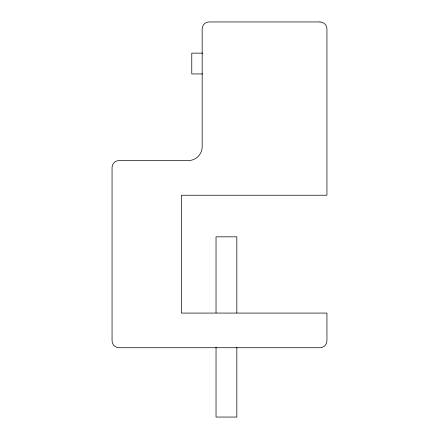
<?xml version="1.0" encoding="UTF-8"?>
<svg xmlns="http://www.w3.org/2000/svg" width="439" height="439" viewBox="0 0 439 439"><rect width="100%" height="100%" fill="white"/><g stroke="black" fill="none" stroke-linecap="round" stroke-linejoin="round"><path stroke-width="0.66" d="M202.719 53.141L191.772 53.141L191.772 73.939L202.719 73.939M236.83 312.892L236.83 236.83L216.032 236.83L216.032 312.892M236.83 347.156L236.83 417.05L216.032 417.05L216.032 347.156M320.009 21.95L209.101 21.95A6.931 6.931 0 0 0 202.17 28.881L202.17 146.719A13.861 13.861 0 0 1 188.309 160.581L118.991 160.581A6.931 6.931 0 0 0 112.06 167.511L112.06 340.801A6.931 6.931 0 0 0 118.991 347.732L320.009 347.732A6.931 6.931 0 0 0 326.94 340.801L326.94 313.078L181.378 313.078L181.378 195.24L326.94 195.24L326.94 28.881A6.931 6.931 0 0 0 320.009 21.95"/></g></svg>
